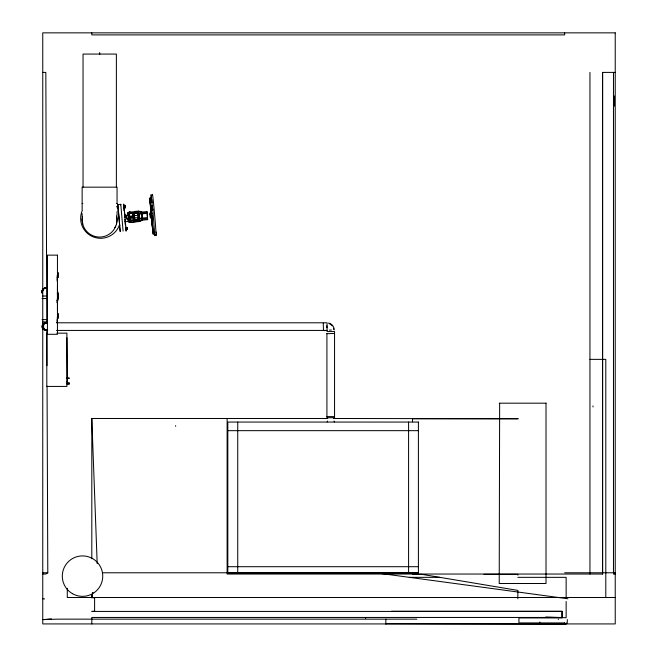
<?xml version="1.0" encoding="UTF-8"?>
<svg xmlns="http://www.w3.org/2000/svg" width="657" height="657" viewBox="0 0 657 657"><rect width="100%" height="100%" fill="white"/><g stroke="black" fill="none" stroke-linecap="round" stroke-linejoin="round"><path stroke-width="0.99" d="M91.808 558.688L91.808 418.484L327.49 418.484M227.125 418.484L227.125 574.037L602.592 574.037L602.592 72.401L615.231 72.401M602.592 574.037L602.592 72.401M613.474 72.401L613.474 574.037L615.231 574.037M127.524 213.862L127.565 213.073L129.248 212.03C132.583 212.671 139.777 209.238 141.657 212.663M123.081 231.083L120.781 204.327L117.841 204.582L118.252 211.858M120.765 204.935L120.781 204.327M123.713 204.68L123.73 204.064L126.128 231.141L125.857 229.613M124.239 210.297L124.403 210.815M124.559 213.673L124.805 215.389M138.307 217.615L129.741 218.362L130.078 222.189L128.238 221.466L125.29 221.721L125.167 219.504M127.499 213.41L129.191 212.186M128.238 221.466C128.214 218.288 127.68 223.249 130.02 222.345L139.448 221.516L142.298 220.226L141.641 211.997L138.561 211.513L134.792 211.841M133.773 215.644L129.552 216.391M147.201 214.519L147.414 216.761M151.48 197.962L149.903 198.094L150.921 213.336M152.761 227.166L151.783 215.545L151.652 216.769C152.892 214.026 149.426 210.659 150.149 214.823M150.239 215.028C149.525 213.853 151.866 213.624 151.422 214.921M150.322 215.923C149.607 217.91 152.145 218.912 151.578 216.465M151.003 211.045L151.381 215.02L151.636 213.344L152.736 213.246M151.833 220.226L151.57 217.771L152.95 232.282M154.214 233.268A3.342 3.293 1.5 0 0 154.732 234.984L154.715 235.625L154.305 233.325M156.07 235.682L156.087 235.042A2.743 2.702 1.5 0 0 155.98 231.937M365.645 618.377L365.662 617.95M539.849 622.466L539.865 622.031M567.328 619.584L567.221 623.107L566.145 623.082L566.145 624.15L386.102 623.715L385.84 624.15L385.84 619.149M94.657 597.911L91.808 597.542M133.872 217.968L133.281 218.017C134.422 228.25 132.459 205.28 133.116 216.194M134.455 217.919C135.26 225.211 134.192 210.412 134.184 214.445M42.212 290.591L42.212 292.537M42.196 325.617L42.196 327.564M82.503 216.9L82.141 219.61L82.741 224.136M116.461 224.136L117.053 219.61L116.576 215.997M92.711 592.655L91.791 597.911M92.037 596.507L92.736 592.548M92.653 592.688L91.791 597.509L94.608 597.542L94.608 611.248L91.808 611.429L561.965 611.429L561.965 617.457L91.808 617.457L91.808 623.928M129.248 212.03L131.022 212.178M129.856 218.797L126.908 219.052L126.596 215.521L129.577 215.168L129.659 217.138L129.38 213.509L137.863 212.761L129.306 213.164M129.478 216.293L129.355 213.533M128.542 217.639L129.782 217.5L129.733 219.118M129.388 215.677L129.577 215.168L126.596 215.521L126.916 219.036L129.889 218.699M129.478 216.49L129.273 213.073M129.84 220.284L129.799 218.083M128.181 220.161L129.955 219.98L129.889 220.875L131.778 220.711M130.02 222.345L139.563 221.212L142.413 219.923M133.371 216.638L133.897 216.769M134.488 216.711L134.545 216.596M137.724 215.57C137.962 209.468 136.861 220.809 139.276 219.43M134.603 220.456L138.487 219.824L130.004 220.563M141.781 213.073L141.707 211.981M139.448 221.516L138.676 211.209L141.74 212.359M142.323 218.896L142.372 220.21L142.29 219.783M141.674 212.088L146.971 211.62L147.061 213.706M146.996 212.819L146.971 211.62M147.521 218.707L138.192 219.282M142.339 220.12L147.636 219.66L147.094 212.572L137.625 213.525M43.937 323.351L45.826 323.31M47.058 386.16L47.789 572.781L45.826 574.037L42.754 574.037M129.002 218.814L129.569 218.765L129.076 218.814M44.545 288.136L46.491 288.136A3.753 3.753 0 0 0 42.27 293.638M149.903 198.094L151.603 198.348M150.034 198.488L150.248 200.024L151.816 199.892M150.248 200.024L150.552 202.602L152.12 202.463M123.845 205.427L125.019 205.329L125.109 206.142L123.935 206.249L123.845 205.427L123.861 205.887L125.035 205.789L125.019 205.329M124.009 207.571L125.216 207.415L125.035 205.789M123.968 207.169L124.058 207.982L125.232 207.875L125.216 207.415M150.552 202.602L150.905 206.043L152.481 205.904M150.905 206.043L151.299 210.117L152.876 209.977M129.322 213.656L137.806 212.917M129.437 214.092L127.663 214.248L127.565 213.073M133.067 213.697L134.242 213.599M141.805 213.008L137.798 213.656L137.748 213.065M133.026 213.927L134.209 213.821L134.151 213.238M137.576 213.648L138.75 213.541M137.699 213.714L141.822 213.353M124.945 215.299L126.119 215.2L126.325 217.549L125.15 217.656L124.945 215.299L124.97 215.8L126.185 215.742L126.119 215.2M137.756 214.207L147.176 213.377M125.06 216.375L126.234 216.268M134.365 215.586L138.134 215.258M133.297 215.718L134.471 215.619M125.117 217.024L126.292 216.917L126.325 217.549M125.101 217.286L126.284 217.18M128.485 217.032L134.554 216.523M128.682 217.319L133.954 216.613L134.2 220.161M133.453 217.549L134.636 217.442M138.126 218.42L147.546 217.574M138.06 219.216L139.243 219.118M129.897 220.128L139.317 219.307M130.004 221.122L129.987 220.67L131.778 220.563M134.192 220.35L138.43 219.98L138.43 219.233L138.372 220.128M125.807 227.503L126.998 227.355L125.816 227.47L125.988 229.548L127.171 229.424L126.998 227.355L127.179 229.392L125.996 229.515L125.922 228.447L127.105 228.349M125.848 227.667L127.023 227.56M151.652 217.853L153.114 234.023L154.214 233.933M43.584 619.584L51.525 619.149L42.754 619.584L57.939 619.149L416.817 619.149M329.469 330.093L331.415 330.036M326.701 330.479L323.474 330.578L323.244 323.203M326.8 333.699L333.805 333.477M82.741 203.514L82.141 203.522L82.741 203.53M116.461 203.53L117.053 203.522L117.053 187.163L82.141 187.163L82.141 209.846M42.754 72.401L45.826 72.401L46.803 322.587M57.455 274.84L57.455 275.94M57.307 276.252L57.11 277.024M57.455 276.811L57.11 277.854M57.455 282.477L57.455 277.336M57.455 278.059L57.455 279.118M57.455 279.406L57.455 282.009M57.455 285.425L57.455 286.271M57.455 286.526L57.455 287.314M57.455 287.561L57.455 288.357M57.455 288.563L57.356 289.45M57.455 289.671L57.455 290.952M57.947 293.145L57.947 299.214M57.455 293.556L57.348 294.443M57.455 294.615L57.455 295.519M57.455 295.773L57.455 296.652M42.648 296.02L47.14 296.02M57.455 296.841L57.455 297.769M42.007 298.541L47.337 298.541M57.455 298.845L57.348 297.958M57.455 298.976L57.455 305.612M57.455 301.013L57.455 302.072M57.455 303.181L57.11 302.286M57.455 305.809L57.455 306.926M57.455 307.172L57.455 310.309M57.455 318.144L57.455 323.54M42.073 319.614L46.795 319.614M57.455 320.329L57.225 318.957M57.455 320.468L57.455 321.667M57.455 320.994L57.11 321.897M42.648 321.963L47.14 321.963M56.494 322.792L327.071 322.792L327.071 330.389M57.455 323.113L57.11 322.217M56.494 330.43L327.071 330.43M326.915 331.547L334.553 331.547L334.553 417.737L326.915 417.737L326.915 333.6M56.855 333.156L66.907 333.156L66.907 386.423L46.803 386.439L46.803 333.156M66.907 337.764L67.375 382.711M589.945 359.363L605.795 359.363L605.795 597.509M66.907 377.972L69.231 377.972M66.907 378.301L69.231 378.301M66.907 381.462L67.375 381.462M66.907 382.974L69.042 382.974M66.907 383.565L69.042 383.565M66.907 384.058L69.042 384.058M326.956 416.604L334.462 416.604M327.022 418.279L327.712 418.279M333.961 418.279L334.659 418.279M333.641 418.484L517.847 418.747M518.283 418.747L412.522 418.747L412.522 421.802M227.815 430.663L418.402 430.663M227.815 566.704L418.402 566.704M42.754 572.781L47.789 572.781M102.648 572.781L411.914 572.781L403.883 572.567M564.659 572.781L615.231 572.781M483.963 574.333L517.847 574.333L517.847 575.13M409.344 577.347L439.829 577.347M517.847 577.347L566.145 577.347L566.145 598.543M615.231 597.509L67.285 597.509L67.285 588.327M391.515 611.248L562.162 611.248L562.162 617.933L518.931 617.933L518.931 622.918L564.708 622.918M116.461 203.514L117.053 203.522M545.753 616.997L566.145 617.752L566.145 601.516M42.754 598.782L44.602 598.921M373.587 572.51L567.944 598.782M416.07 573.372L412.539 572.781L418.189 572.797L412.522 574.333L421.843 574.333L517.847 590.405L517.847 598.782M328.484 323.055C331.711 323.614 334.265 326.66 334.191 329.937M128.296 221.31L130.135 222.041M329.297 323.745L330.159 324.106M330.956 324.591L332.302 325.856M152.876 231.913L151.324 217.886M150.026 212.811L150.272 215.332M150.346 216.531L150.297 215.636M129.536 216.013L129.626 216.835M125.29 221.721L125.208 221.261M117.841 204.582L120.239 231.65L119.443 225.392M333.542 328.336L333.707 329.256M147.636 219.66L147.521 218.715M150.461 217.894L150.33 216.761M129.971 221.212L129.766 219.405M128.624 216.744L128.673 217.163M119.558 224.908L119.714 225.77L118.359 210.47L118.391 211.661M151.701 199.687L152.005 202.299M138.093 219.537L137.913 217.705M125.142 207.062L125.232 207.875M138.931 214.1L139.407 219.84M124.534 211.956L124.871 215.299M125.159 221.713L125.602 225.252L125.224 219.266M152.777 209.912L151.085 194.677L151.167 197.856M125.183 223.273L125.339 224.875M151.43 215.274L151.324 214.1L151.389 215.389M152.752 208.992L154.74 234.697M151.299 210.117L151.611 213.525M151.192 213.73L151.356 215.48M149.903 198.274L151.274 214.092M151.636 213.344L152.449 222.978M141.879 213.845L142.249 218.058M137.863 212.761L137.855 213.5M133.617 213.878L133.568 213.287L133.56 213.878M132.977 213.336L133.182 215.693M128.345 215.274L128.657 218.806M151.504 215.077L151.603 216.268M150.289 215.266L150.346 215.939M118.662 216.941L118.818 218.707M123.935 206.249L124.058 207.982M151.529 215.833L152.933 231.576L152.925 231.018M150.864 212.622L149.927 199.063M133.708 216.137L133.593 214.494M124.066 210.38L123.828 206.93M152.621 225.909L152.991 230.55M129.946 219.972L129.987 220.67M129.33 214.404L129.265 213.254M152.818 228.932L153.114 234.023M91.808 418.484L97.187 563.583M326.841 325.741L326.899 327.687M46.836 329.765L46.976 365.653M614.394 95.988L614.394 106.114M593 405.952L593 406.954M589.945 72.401L589.945 574.037M564.659 32.85L564.659 34.895L91.808 34.895L91.808 32.85M564.659 622.918L564.659 623.928M558.278 619.149L558.278 619.584M408.588 422.065L408.588 572.961M237.735 422.065L237.735 572.961M175.633 425.629L175.633 426.294M117.053 211.8L117.053 215.225M116.371 187.22L116.371 54.071L83.037 54.071L83.037 187.22M99.7 52.56L99.7 54.605M82.141 213.607L82.141 216.629M69.042 382.604L69.042 384.263M58.448 272.622L58.448 277.558M58.448 293.868L58.448 298.697M58.448 313.488L58.448 318.333M57.947 291.905L57.947 300.463M57.307 275.447L57.307 275.973M57.348 292.381L57.348 293.342M57.307 317.495L57.307 318.021M57.225 278.19L57.225 279.447M57.225 279.586L57.225 280.917M57.225 299.921L57.225 301.021M57.225 301.161L57.225 302.491M57.11 300.019L57.11 300.824M57.11 319.951L57.11 320.747M46.885 287.938A3.753 3.753 0 0 0 42.286 292.537A3.285 3.285 0 0 1 43.871 288.916M42.738 290.714A3.285 3.285 0 0 1 43.066 289.918M44.274 288.719A3.285 3.285 0 0 1 45.062 288.39M42.294 292.808A3.753 3.753 0 0 1 44.947 288.209M42.746 290.985A3.285 3.285 0 0 1 43.075 290.189M46.795 330.216A3.753 3.753 0 0 1 42.073 326.595A3.753 3.753 0 0 1 46.795 322.965M45.826 329.88A3.285 3.285 0 0 1 44.183 323.745M44.972 323.416A3.285 3.285 0 0 1 46.68 323.416M327.186 421.942A3.753 3.753 0 0 1 327.556 421.038M334.06 421.038A3.753 3.753 0 0 1 334.438 421.942M45.464 329.888A3.753 3.753 0 0 1 44.085 328.516M43.715 327.613A3.753 3.753 0 0 1 43.715 325.667M45.464 323.384A3.753 3.753 0 0 1 46.368 323.014M116.675 215.981A17.452 17.452 0 0 1 100.061 237.062A17.452 17.452 0 0 1 82.363 216.884M42.311 292.316A3.49 3.49 0 0 1 42.278 291.404M42.483 290.517A3.49 3.49 0 0 1 43.526 289.047M44.298 288.563A3.49 3.49 0 0 1 45.169 288.292M45.588 329.904A3.49 3.49 0 0 1 42.442 326.102A3.49 3.49 0 0 1 46.253 322.957M156.087 235.042A1.79 1.757 1.5 0 1 154.732 234.984M152.391 195.318A20.753 0.411 85 0 1 154.091 208.819A20.753 0.411 85 0 1 156.095 234.746M119.262 225.433A19.956 19.956 0 0 1 93.113 236.849A19.956 19.956 0 0 1 82.273 210.454M116.601 206.421A19.956 19.956 0 0 1 118.432 209.386M115.665 226.131A16.959 16.959 0 0 1 114.778 227.659M47.715 330.397A3.835 3.835 0 0 1 43.247 326.751A3.835 3.835 0 0 1 47.444 322.792M151.028 210.33L151.397 213.886L149.977 198.644L151.028 210.33M129.675 216.268L128.427 216.416L129.675 216.268M128.723 215.274L129.257 215.233L128.772 215.266M615.231 32.85L42.754 32.85L42.754 623.928L615.231 623.928L615.231 32.85M57.455 255.138L47.444 255.138L47.444 334.298L57.455 334.298L57.455 255.138M546.016 403.184L499.213 403.184L499.649 403.447L499.213 583.49L546.016 583.49L546.016 403.184M418.402 422.065L227.815 422.065L227.815 572.961L418.402 572.961L418.402 422.065M47.337 330.389L46.368 330.266A3.753 3.753 0 0 0 47.337 330.389M72.41 593.649A20.227 20.227 0 0 0 102.747 576.132A20.227 20.227 0 0 0 72.41 558.622A20.227 20.227 0 0 0 72.41 593.649"/></g></svg>
